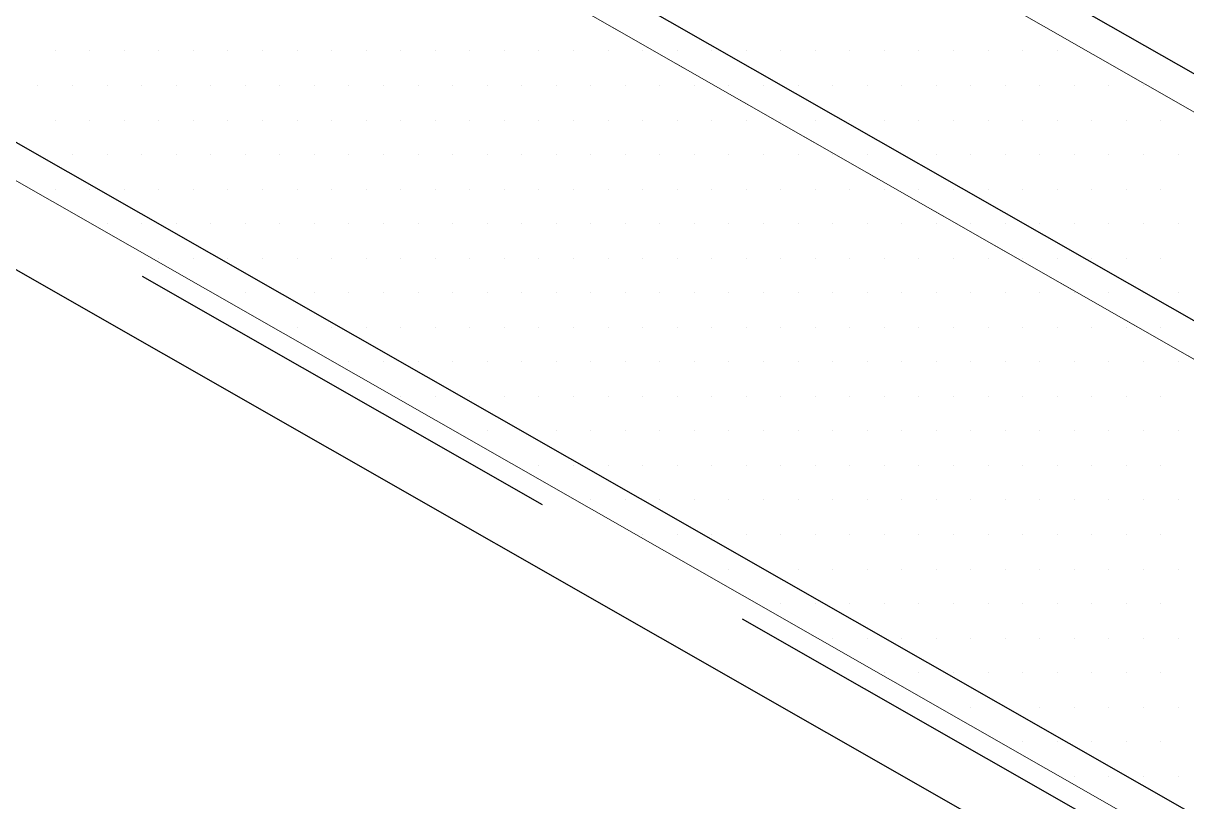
# Model space of a CAD drawing. Header units: inches. Extents: x -22 to 84, y -21 to 19.
# Drawn here: x -6.766 to -6.134, y 13.217 to 13.639 of the extents above; entities that cross this region are included whole.
import ezdxf

# ---------------------------------------------------------------- set-up
doc = ezdxf.new("R2010")
doc.units = ezdxf.units.IN
doc.header["$MEASUREMENT"] = 0
doc.linetypes.add('AI-Linetype-10', pattern=[0.375, 0.25, -0.125])
for name, color, linetype, lineweight in [('.ATI-HATCH', 7, 'Continuous', 0), ('G-ANNO-TTLB', 7, 'Continuous', 0), ('TYVEK', 7, 'Continuous', 0)]:
    doc.layers.add(name, color=color, linetype=linetype, lineweight=lineweight)

# ---------------------------------------------------------------- blocks, each defined once
blk = doc.blocks.new('Block_279')
at = {"layer": '.ATI-HATCH'}
for points, knots in [([(-6.60696, 13.86332), (-6.60696, 13.86332), (-6.7236, 13.79583), (-6.7236, 13.79583), (-6.7236, 13.79583), (-5.71777, 13.22149), (-5.71777, 13.22149), (-5.71777, 13.22149), (-5.70779, 13.34988), (-5.70779, 13.34988), (-5.70779, 13.34988), (-6.60696, 13.86332), (-6.60696, 13.86332)], [0, 0, 0, 0, 1, 1, 1, 2, 2, 2, 3, 3, 3, 4, 4, 4, 4]), ([(-6.7236, 13.79583), (-6.7236, 13.79583), (-6.84025, 13.72835), (-6.84025, 13.72835), (-6.84025, 13.72835), (-6.95689, 13.66086), (-6.95689, 13.66086), (-6.95689, 13.66086), (-5.09029, 12.595), (-5.09029, 12.595), (-5.09029, 12.595), (-4.857, 12.72997), (-4.857, 12.72997), (-4.857, 12.72997), (-6.7236, 13.79583), (-6.7236, 13.79583)], [0, 0, 0, 0, 1, 1, 1, 2, 2, 2, 3, 3, 3, 4, 4, 4, 5, 5, 5, 5])]:
    blk.add_open_spline(points, degree=3, knots=knots, dxfattribs=at)
at = {"layer": '.ATI-HATCH', "color": 243, "lineweight": 0, "true_color": 0xcc667f}
for points in [[(-6.74823, 13.62418), (-6.74823, 13.62418), (-6.74823, 13.62418), (-6.74823, 13.62418)], [(-6.72948, 13.62418), (-6.72948, 13.62418), (-6.72948, 13.62418), (-6.72948, 13.62418)], [(-6.71073, 13.62418), (-6.71073, 13.62418), (-6.71073, 13.62418), (-6.71073, 13.62418)], [(-6.69198, 13.62418), (-6.69198, 13.62418), (-6.69198, 13.62418), (-6.69198, 13.62418)], [(-6.67323, 13.62418), (-6.67323, 13.62418), (-6.67323, 13.62418), (-6.67323, 13.62418)], [(-6.65448, 13.62418), (-6.65448, 13.62418), (-6.65448, 13.62418), (-6.65448, 13.62418)], [(-6.63573, 13.62418), (-6.63573, 13.62418), (-6.63573, 13.62418), (-6.63573, 13.62418)], [(-6.61698, 13.62418), (-6.61698, 13.62418), (-6.61698, 13.62418), (-6.61698, 13.62418)], [(-6.59823, 13.62418), (-6.59823, 13.62418), (-6.59823, 13.62418), (-6.59823, 13.62418)], [(-6.57948, 13.62418), (-6.57948, 13.62418), (-6.57948, 13.62418), (-6.57948, 13.62418)], [(-6.56073, 13.62418), (-6.56073, 13.62418), (-6.56073, 13.62418), (-6.56073, 13.62418)], [(-6.54198, 13.62418), (-6.54198, 13.62418), (-6.54198, 13.62418), (-6.54198, 13.62418)], [(-6.52323, 13.62418), (-6.52323, 13.62418), (-6.52323, 13.62418), (-6.52323, 13.62418)], [(-6.50448, 13.62418), (-6.50448, 13.62418), (-6.50448, 13.62418), (-6.50448, 13.62418)], [(-6.48573, 13.62418), (-6.48573, 13.62418), (-6.48573, 13.62418), (-6.48573, 13.62418)], [(-6.46698, 13.62418), (-6.46698, 13.62418), (-6.46698, 13.62418), (-6.46698, 13.62418)], [(-6.44823, 13.62418), (-6.44823, 13.62418), (-6.44823, 13.62418), (-6.44823, 13.62418)], [(-6.42948, 13.62418), (-6.42948, 13.62418), (-6.42948, 13.62418), (-6.42948, 13.62418)], [(-6.41073, 13.62418), (-6.41073, 13.62418), (-6.41073, 13.62418), (-6.41073, 13.62418)], [(-6.39198, 13.62418), (-6.39198, 13.62418), (-6.39198, 13.62418), (-6.39198, 13.62418)], [(-6.37323, 13.62418), (-6.37323, 13.62418), (-6.37323, 13.62418), (-6.37323, 13.62418)], [(-6.35448, 13.62418), (-6.35448, 13.62418), (-6.35448, 13.62418), (-6.35448, 13.62418)], [(-6.33573, 13.62418), (-6.33573, 13.62418), (-6.33573, 13.62418), (-6.33573, 13.62418)], [(-6.31698, 13.62418), (-6.31698, 13.62418), (-6.31698, 13.62418), (-6.31698, 13.62418)], [(-6.29823, 13.62418), (-6.29823, 13.62418), (-6.29823, 13.62418), (-6.29823, 13.62418)], [(-6.27948, 13.62418), (-6.27948, 13.62418), (-6.27948, 13.62418), (-6.27948, 13.62418)], [(-6.26073, 13.62418), (-6.26073, 13.62418), (-6.26073, 13.62418), (-6.26073, 13.62418)], [(-6.24198, 13.62418), (-6.24198, 13.62418), (-6.24198, 13.62418), (-6.24198, 13.62418)], [(-6.22323, 13.62418), (-6.22323, 13.62418), (-6.22323, 13.62418), (-6.22323, 13.62418)], [(-6.20448, 13.62418), (-6.20448, 13.62418), (-6.20448, 13.62418), (-6.20448, 13.62418)], [(-6.7576, 13.60543), (-6.7576, 13.60543), (-6.7576, 13.60543), (-6.7576, 13.60543)], [(-6.73885, 13.60543), (-6.73885, 13.60543), (-6.73885, 13.60543), (-6.73885, 13.60543)], [(-6.7201, 13.60543), (-6.7201, 13.60543), (-6.7201, 13.60543), (-6.7201, 13.60543)], [(-6.70135, 13.60543), (-6.70135, 13.60543), (-6.70135, 13.60543), (-6.70135, 13.60543)], [(-6.6826, 13.60543), (-6.6826, 13.60543), (-6.6826, 13.60543), (-6.6826, 13.60543)], [(-6.66385, 13.60543), (-6.66385, 13.60543), (-6.66385, 13.60543), (-6.66385, 13.60543)], [(-6.6451, 13.60543), (-6.6451, 13.60543), (-6.6451, 13.60543), (-6.6451, 13.60543)], [(-6.62635, 13.60543), (-6.62635, 13.60543), (-6.62635, 13.60543), (-6.62635, 13.60543)], [(-6.6076, 13.60543), (-6.6076, 13.60543), (-6.6076, 13.60543), (-6.6076, 13.60543)], [(-6.58885, 13.60543), (-6.58885, 13.60543), (-6.58885, 13.60543), (-6.58885, 13.60543)], [(-6.5701, 13.60543), (-6.5701, 13.60543), (-6.5701, 13.60543), (-6.5701, 13.60543)], [(-6.55135, 13.60543), (-6.55135, 13.60543), (-6.55135, 13.60543), (-6.55135, 13.60543)], [(-6.5326, 13.60543), (-6.5326, 13.60543), (-6.5326, 13.60543), (-6.5326, 13.60543)], [(-6.51385, 13.60543), (-6.51385, 13.60543), (-6.51385, 13.60543), (-6.51385, 13.60543)], [(-6.4951, 13.60543), (-6.4951, 13.60543), (-6.4951, 13.60543), (-6.4951, 13.60543)], [(-6.47635, 13.60543), (-6.47635, 13.60543), (-6.47635, 13.60543), (-6.47635, 13.60543)], [(-6.4576, 13.60543), (-6.4576, 13.60543), (-6.4576, 13.60543), (-6.4576, 13.60543)], [(-6.43885, 13.60543), (-6.43885, 13.60543), (-6.43885, 13.60543), (-6.43885, 13.60543)], [(-6.4201, 13.60543), (-6.4201, 13.60543), (-6.4201, 13.60543), (-6.4201, 13.60543)], [(-6.40135, 13.60543), (-6.40135, 13.60543), (-6.40135, 13.60543), (-6.40135, 13.60543)], [(-6.3826, 13.60543), (-6.3826, 13.60543), (-6.3826, 13.60543), (-6.3826, 13.60543)], [(-6.36385, 13.60543), (-6.36385, 13.60543), (-6.36385, 13.60543), (-6.36385, 13.60543)], [(-6.3451, 13.60543), (-6.3451, 13.60543), (-6.3451, 13.60543), (-6.3451, 13.60543)], [(-6.32635, 13.60543), (-6.32635, 13.60543), (-6.32635, 13.60543), (-6.32635, 13.60543)], [(-6.3076, 13.60543), (-6.3076, 13.60543), (-6.3076, 13.60543), (-6.3076, 13.60543)], [(-6.28885, 13.60543), (-6.28885, 13.60543), (-6.28885, 13.60543), (-6.28885, 13.60543)], [(-6.2701, 13.60543), (-6.2701, 13.60543), (-6.2701, 13.60543), (-6.2701, 13.60543)], [(-6.25135, 13.60543), (-6.25135, 13.60543), (-6.25135, 13.60543), (-6.25135, 13.60543)], [(-6.2326, 13.60543), (-6.2326, 13.60543), (-6.2326, 13.60543), (-6.2326, 13.60543)], [(-6.21385, 13.60543), (-6.21385, 13.60543), (-6.21385, 13.60543), (-6.21385, 13.60543)], [(-6.1951, 13.60543), (-6.1951, 13.60543), (-6.1951, 13.60543), (-6.1951, 13.60543)], [(-6.17635, 13.60543), (-6.17635, 13.60543), (-6.17635, 13.60543), (-6.17635, 13.60543)], [(-6.1576, 13.60543), (-6.1576, 13.60543), (-6.1576, 13.60543), (-6.1576, 13.60543)], [(-6.74823, 13.58668), (-6.74823, 13.58668), (-6.74823, 13.58668), (-6.74823, 13.58668)], [(-6.72948, 13.58668), (-6.72948, 13.58668), (-6.72948, 13.58668), (-6.72948, 13.58668)], [(-6.71073, 13.58668), (-6.71073, 13.58668), (-6.71073, 13.58668), (-6.71073, 13.58668)], [(-6.69198, 13.58668), (-6.69198, 13.58668), (-6.69198, 13.58668), (-6.69198, 13.58668)], [(-6.67323, 13.58668), (-6.67323, 13.58668), (-6.67323, 13.58668), (-6.67323, 13.58668)], [(-6.65448, 13.58668), (-6.65448, 13.58668), (-6.65448, 13.58668), (-6.65448, 13.58668)], [(-6.63573, 13.58668), (-6.63573, 13.58668), (-6.63573, 13.58668), (-6.63573, 13.58668)], [(-6.61698, 13.58668), (-6.61698, 13.58668), (-6.61698, 13.58668), (-6.61698, 13.58668)], [(-6.59823, 13.58668), (-6.59823, 13.58668), (-6.59823, 13.58668), (-6.59823, 13.58668)], [(-6.57948, 13.58668), (-6.57948, 13.58668), (-6.57948, 13.58668), (-6.57948, 13.58668)], [(-6.56073, 13.58668), (-6.56073, 13.58668), (-6.56073, 13.58668), (-6.56073, 13.58668)], [(-6.54198, 13.58668), (-6.54198, 13.58668), (-6.54198, 13.58668), (-6.54198, 13.58668)], [(-6.52323, 13.58668), (-6.52323, 13.58668), (-6.52323, 13.58668), (-6.52323, 13.58668)], [(-6.50448, 13.58668), (-6.50448, 13.58668), (-6.50448, 13.58668), (-6.50448, 13.58668)], [(-6.48573, 13.58668), (-6.48573, 13.58668), (-6.48573, 13.58668), (-6.48573, 13.58668)], [(-6.46698, 13.58668), (-6.46698, 13.58668), (-6.46698, 13.58668), (-6.46698, 13.58668)], [(-6.44823, 13.58668), (-6.44823, 13.58668), (-6.44823, 13.58668), (-6.44823, 13.58668)], [(-6.42948, 13.58668), (-6.42948, 13.58668), (-6.42948, 13.58668), (-6.42948, 13.58668)], [(-6.41073, 13.58668), (-6.41073, 13.58668), (-6.41073, 13.58668), (-6.41073, 13.58668)], [(-6.39198, 13.58668), (-6.39198, 13.58668), (-6.39198, 13.58668), (-6.39198, 13.58668)], [(-6.37323, 13.58668), (-6.37323, 13.58668), (-6.37323, 13.58668), (-6.37323, 13.58668)], [(-6.35448, 13.58668), (-6.35448, 13.58668), (-6.35448, 13.58668), (-6.35448, 13.58668)], [(-6.33573, 13.58668), (-6.33573, 13.58668), (-6.33573, 13.58668), (-6.33573, 13.58668)], [(-6.31698, 13.58668), (-6.31698, 13.58668), (-6.31698, 13.58668), (-6.31698, 13.58668)], [(-6.29823, 13.58668), (-6.29823, 13.58668), (-6.29823, 13.58668), (-6.29823, 13.58668)], [(-6.27948, 13.58668), (-6.27948, 13.58668), (-6.27948, 13.58668), (-6.27948, 13.58668)], [(-6.26073, 13.58668), (-6.26073, 13.58668), (-6.26073, 13.58668), (-6.26073, 13.58668)], [(-6.24198, 13.58668), (-6.24198, 13.58668), (-6.24198, 13.58668), (-6.24198, 13.58668)], [(-6.22323, 13.58668), (-6.22323, 13.58668), (-6.22323, 13.58668), (-6.22323, 13.58668)], [(-6.20448, 13.58668), (-6.20448, 13.58668), (-6.20448, 13.58668), (-6.20448, 13.58668)], [(-6.18573, 13.58668), (-6.18573, 13.58668), (-6.18573, 13.58668), (-6.18573, 13.58668)], [(-6.16698, 13.58668), (-6.16698, 13.58668), (-6.16698, 13.58668), (-6.16698, 13.58668)], [(-6.14823, 13.58668), (-6.14823, 13.58668), (-6.14823, 13.58668), (-6.14823, 13.58668)], [(-6.7576, 13.56793), (-6.7576, 13.56793), (-6.7576, 13.56793), (-6.7576, 13.56793)], [(-6.73885, 13.56793), (-6.73885, 13.56793), (-6.73885, 13.56793), (-6.73885, 13.56793)], [(-6.7201, 13.56793), (-6.7201, 13.56793), (-6.7201, 13.56793), (-6.7201, 13.56793)], [(-6.70135, 13.56793), (-6.70135, 13.56793), (-6.70135, 13.56793), (-6.70135, 13.56793)], [(-6.6826, 13.56793), (-6.6826, 13.56793), (-6.6826, 13.56793), (-6.6826, 13.56793)], [(-6.66385, 13.56793), (-6.66385, 13.56793), (-6.66385, 13.56793), (-6.66385, 13.56793)], [(-6.6451, 13.56793), (-6.6451, 13.56793), (-6.6451, 13.56793), (-6.6451, 13.56793)], [(-6.62635, 13.56793), (-6.62635, 13.56793), (-6.62635, 13.56793), (-6.62635, 13.56793)], [(-6.6076, 13.56793), (-6.6076, 13.56793), (-6.6076, 13.56793), (-6.6076, 13.56793)], [(-6.58885, 13.56793), (-6.58885, 13.56793), (-6.58885, 13.56793), (-6.58885, 13.56793)], [(-6.5701, 13.56793), (-6.5701, 13.56793), (-6.5701, 13.56793), (-6.5701, 13.56793)], [(-6.55135, 13.56793), (-6.55135, 13.56793), (-6.55135, 13.56793), (-6.55135, 13.56793)], [(-6.5326, 13.56793), (-6.5326, 13.56793), (-6.5326, 13.56793), (-6.5326, 13.56793)], [(-6.51385, 13.56793), (-6.51385, 13.56793), (-6.51385, 13.56793), (-6.51385, 13.56793)], [(-6.4951, 13.56793), (-6.4951, 13.56793), (-6.4951, 13.56793), (-6.4951, 13.56793)], [(-6.47635, 13.56793), (-6.47635, 13.56793), (-6.47635, 13.56793), (-6.47635, 13.56793)], [(-6.4576, 13.56793), (-6.4576, 13.56793), (-6.4576, 13.56793), (-6.4576, 13.56793)], [(-6.43885, 13.56793), (-6.43885, 13.56793), (-6.43885, 13.56793), (-6.43885, 13.56793)], [(-6.4201, 13.56793), (-6.4201, 13.56793), (-6.4201, 13.56793), (-6.4201, 13.56793)], [(-6.40135, 13.56793), (-6.40135, 13.56793), (-6.40135, 13.56793), (-6.40135, 13.56793)], [(-6.3826, 13.56793), (-6.3826, 13.56793), (-6.3826, 13.56793), (-6.3826, 13.56793)], [(-6.36385, 13.56793), (-6.36385, 13.56793), (-6.36385, 13.56793), (-6.36385, 13.56793)], [(-6.3451, 13.56793), (-6.3451, 13.56793), (-6.3451, 13.56793), (-6.3451, 13.56793)], [(-6.32635, 13.56793), (-6.32635, 13.56793), (-6.32635, 13.56793), (-6.32635, 13.56793)], [(-6.3076, 13.56793), (-6.3076, 13.56793), (-6.3076, 13.56793), (-6.3076, 13.56793)], [(-6.28885, 13.56793), (-6.28885, 13.56793), (-6.28885, 13.56793), (-6.28885, 13.56793)], [(-6.2701, 13.56793), (-6.2701, 13.56793), (-6.2701, 13.56793), (-6.2701, 13.56793)], [(-6.25135, 13.56793), (-6.25135, 13.56793), (-6.25135, 13.56793), (-6.25135, 13.56793)], [(-6.2326, 13.56793), (-6.2326, 13.56793), (-6.2326, 13.56793), (-6.2326, 13.56793)], [(-6.21385, 13.56793), (-6.21385, 13.56793), (-6.21385, 13.56793), (-6.21385, 13.56793)], [(-6.1951, 13.56793), (-6.1951, 13.56793), (-6.1951, 13.56793), (-6.1951, 13.56793)], [(-6.17635, 13.56793), (-6.17635, 13.56793), (-6.17635, 13.56793), (-6.17635, 13.56793)], [(-6.1576, 13.56793), (-6.1576, 13.56793), (-6.1576, 13.56793), (-6.1576, 13.56793)], [(-6.13885, 13.56793), (-6.13885, 13.56793), (-6.13885, 13.56793), (-6.13885, 13.56793)], [(-6.74823, 13.54918), (-6.74823, 13.54918), (-6.74823, 13.54918), (-6.74823, 13.54918)], [(-6.72948, 13.54918), (-6.72948, 13.54918), (-6.72948, 13.54918), (-6.72948, 13.54918)], [(-6.71073, 13.54918), (-6.71073, 13.54918), (-6.71073, 13.54918), (-6.71073, 13.54918)], [(-6.69198, 13.54918), (-6.69198, 13.54918), (-6.69198, 13.54918), (-6.69198, 13.54918)], [(-6.67323, 13.54918), (-6.67323, 13.54918), (-6.67323, 13.54918), (-6.67323, 13.54918)], [(-6.65448, 13.54918), (-6.65448, 13.54918), (-6.65448, 13.54918), (-6.65448, 13.54918)], [(-6.63573, 13.54918), (-6.63573, 13.54918), (-6.63573, 13.54918), (-6.63573, 13.54918)], [(-6.61698, 13.54918), (-6.61698, 13.54918), (-6.61698, 13.54918), (-6.61698, 13.54918)], [(-6.59823, 13.54918), (-6.59823, 13.54918), (-6.59823, 13.54918), (-6.59823, 13.54918)], [(-6.57948, 13.54918), (-6.57948, 13.54918), (-6.57948, 13.54918), (-6.57948, 13.54918)], [(-6.56073, 13.54918), (-6.56073, 13.54918), (-6.56073, 13.54918), (-6.56073, 13.54918)], [(-6.54198, 13.54918), (-6.54198, 13.54918), (-6.54198, 13.54918), (-6.54198, 13.54918)], [(-6.52323, 13.54918), (-6.52323, 13.54918), (-6.52323, 13.54918), (-6.52323, 13.54918)], [(-6.50448, 13.54918), (-6.50448, 13.54918), (-6.50448, 13.54918), (-6.50448, 13.54918)], [(-6.48573, 13.54918), (-6.48573, 13.54918), (-6.48573, 13.54918), (-6.48573, 13.54918)], [(-6.46698, 13.54918), (-6.46698, 13.54918), (-6.46698, 13.54918), (-6.46698, 13.54918)], [(-6.44823, 13.54918), (-6.44823, 13.54918), (-6.44823, 13.54918), (-6.44823, 13.54918)], [(-6.42948, 13.54918), (-6.42948, 13.54918), (-6.42948, 13.54918), (-6.42948, 13.54918)], [(-6.41073, 13.54918), (-6.41073, 13.54918), (-6.41073, 13.54918), (-6.41073, 13.54918)], [(-6.39198, 13.54918), (-6.39198, 13.54918), (-6.39198, 13.54918), (-6.39198, 13.54918)], [(-6.37323, 13.54918), (-6.37323, 13.54918), (-6.37323, 13.54918), (-6.37323, 13.54918)], [(-6.35448, 13.54918), (-6.35448, 13.54918), (-6.35448, 13.54918), (-6.35448, 13.54918)], [(-6.33573, 13.54918), (-6.33573, 13.54918), (-6.33573, 13.54918), (-6.33573, 13.54918)], [(-6.31698, 13.54918), (-6.31698, 13.54918), (-6.31698, 13.54918), (-6.31698, 13.54918)], [(-6.29823, 13.54918), (-6.29823, 13.54918), (-6.29823, 13.54918), (-6.29823, 13.54918)], [(-6.27948, 13.54918), (-6.27948, 13.54918), (-6.27948, 13.54918), (-6.27948, 13.54918)], [(-6.26073, 13.54918), (-6.26073, 13.54918), (-6.26073, 13.54918), (-6.26073, 13.54918)], [(-6.24198, 13.54918), (-6.24198, 13.54918), (-6.24198, 13.54918), (-6.24198, 13.54918)], [(-6.22323, 13.54918), (-6.22323, 13.54918), (-6.22323, 13.54918), (-6.22323, 13.54918)], [(-6.20448, 13.54918), (-6.20448, 13.54918), (-6.20448, 13.54918), (-6.20448, 13.54918)], [(-6.18573, 13.54918), (-6.18573, 13.54918), (-6.18573, 13.54918), (-6.18573, 13.54918)], [(-6.16698, 13.54918), (-6.16698, 13.54918), (-6.16698, 13.54918), (-6.16698, 13.54918)], [(-6.14823, 13.54918), (-6.14823, 13.54918), (-6.14823, 13.54918), (-6.14823, 13.54918)], [(-6.7201, 13.53043), (-6.7201, 13.53043), (-6.7201, 13.53043), (-6.7201, 13.53043)], [(-6.70135, 13.53043), (-6.70135, 13.53043), (-6.70135, 13.53043), (-6.70135, 13.53043)], [(-6.6826, 13.53043), (-6.6826, 13.53043), (-6.6826, 13.53043), (-6.6826, 13.53043)], [(-6.66385, 13.53043), (-6.66385, 13.53043), (-6.66385, 13.53043), (-6.66385, 13.53043)], [(-6.6451, 13.53043), (-6.6451, 13.53043), (-6.6451, 13.53043), (-6.6451, 13.53043)], [(-6.62635, 13.53043), (-6.62635, 13.53043), (-6.62635, 13.53043), (-6.62635, 13.53043)], [(-6.6076, 13.53043), (-6.6076, 13.53043), (-6.6076, 13.53043), (-6.6076, 13.53043)], [(-6.58885, 13.53043), (-6.58885, 13.53043), (-6.58885, 13.53043), (-6.58885, 13.53043)], [(-6.5701, 13.53043), (-6.5701, 13.53043), (-6.5701, 13.53043), (-6.5701, 13.53043)], [(-6.55135, 13.53043), (-6.55135, 13.53043), (-6.55135, 13.53043), (-6.55135, 13.53043)], [(-6.5326, 13.53043), (-6.5326, 13.53043), (-6.5326, 13.53043), (-6.5326, 13.53043)], [(-6.51385, 13.53043), (-6.51385, 13.53043), (-6.51385, 13.53043), (-6.51385, 13.53043)], [(-6.4951, 13.53043), (-6.4951, 13.53043), (-6.4951, 13.53043), (-6.4951, 13.53043)], [(-6.47635, 13.53043), (-6.47635, 13.53043), (-6.47635, 13.53043), (-6.47635, 13.53043)], [(-6.4576, 13.53043), (-6.4576, 13.53043), (-6.4576, 13.53043), (-6.4576, 13.53043)], [(-6.43885, 13.53043), (-6.43885, 13.53043), (-6.43885, 13.53043), (-6.43885, 13.53043)], [(-6.4201, 13.53043), (-6.4201, 13.53043), (-6.4201, 13.53043), (-6.4201, 13.53043)], [(-6.40135, 13.53043), (-6.40135, 13.53043), (-6.40135, 13.53043), (-6.40135, 13.53043)], [(-6.3826, 13.53043), (-6.3826, 13.53043), (-6.3826, 13.53043), (-6.3826, 13.53043)], [(-6.36385, 13.53043), (-6.36385, 13.53043), (-6.36385, 13.53043), (-6.36385, 13.53043)], [(-6.3451, 13.53043), (-6.3451, 13.53043), (-6.3451, 13.53043), (-6.3451, 13.53043)], [(-6.32635, 13.53043), (-6.32635, 13.53043), (-6.32635, 13.53043), (-6.32635, 13.53043)], [(-6.3076, 13.53043), (-6.3076, 13.53043), (-6.3076, 13.53043), (-6.3076, 13.53043)], [(-6.28885, 13.53043), (-6.28885, 13.53043), (-6.28885, 13.53043), (-6.28885, 13.53043)], [(-6.2701, 13.53043), (-6.2701, 13.53043), (-6.2701, 13.53043), (-6.2701, 13.53043)], [(-6.25135, 13.53043), (-6.25135, 13.53043), (-6.25135, 13.53043), (-6.25135, 13.53043)], [(-6.2326, 13.53043), (-6.2326, 13.53043), (-6.2326, 13.53043), (-6.2326, 13.53043)], [(-6.21385, 13.53043), (-6.21385, 13.53043), (-6.21385, 13.53043), (-6.21385, 13.53043)], [(-6.1951, 13.53043), (-6.1951, 13.53043), (-6.1951, 13.53043), (-6.1951, 13.53043)], [(-6.17635, 13.53043), (-6.17635, 13.53043), (-6.17635, 13.53043), (-6.17635, 13.53043)], [(-6.1576, 13.53043), (-6.1576, 13.53043), (-6.1576, 13.53043), (-6.1576, 13.53043)], [(-6.13885, 13.53043), (-6.13885, 13.53043), (-6.13885, 13.53043), (-6.13885, 13.53043)], [(-6.69198, 13.51168), (-6.69198, 13.51168), (-6.69198, 13.51168), (-6.69198, 13.51168)], [(-6.67323, 13.51168), (-6.67323, 13.51168), (-6.67323, 13.51168), (-6.67323, 13.51168)], [(-6.65448, 13.51168), (-6.65448, 13.51168), (-6.65448, 13.51168), (-6.65448, 13.51168)], [(-6.63573, 13.51168), (-6.63573, 13.51168), (-6.63573, 13.51168), (-6.63573, 13.51168)], [(-6.61698, 13.51168), (-6.61698, 13.51168), (-6.61698, 13.51168), (-6.61698, 13.51168)], [(-6.59823, 13.51168), (-6.59823, 13.51168), (-6.59823, 13.51168), (-6.59823, 13.51168)], [(-6.57948, 13.51168), (-6.57948, 13.51168), (-6.57948, 13.51168), (-6.57948, 13.51168)], [(-6.56073, 13.51168), (-6.56073, 13.51168), (-6.56073, 13.51168), (-6.56073, 13.51168)], [(-6.54198, 13.51168), (-6.54198, 13.51168), (-6.54198, 13.51168), (-6.54198, 13.51168)], [(-6.52323, 13.51168), (-6.52323, 13.51168), (-6.52323, 13.51168), (-6.52323, 13.51168)], [(-6.50448, 13.51168), (-6.50448, 13.51168), (-6.50448, 13.51168), (-6.50448, 13.51168)], [(-6.48573, 13.51168), (-6.48573, 13.51168), (-6.48573, 13.51168), (-6.48573, 13.51168)], [(-6.46698, 13.51168), (-6.46698, 13.51168), (-6.46698, 13.51168), (-6.46698, 13.51168)], [(-6.44823, 13.51168), (-6.44823, 13.51168), (-6.44823, 13.51168), (-6.44823, 13.51168)], [(-6.42948, 13.51168), (-6.42948, 13.51168), (-6.42948, 13.51168), (-6.42948, 13.51168)], [(-6.41073, 13.51168), (-6.41073, 13.51168), (-6.41073, 13.51168), (-6.41073, 13.51168)], [(-6.39198, 13.51168), (-6.39198, 13.51168), (-6.39198, 13.51168), (-6.39198, 13.51168)], [(-6.37323, 13.51168), (-6.37323, 13.51168), (-6.37323, 13.51168), (-6.37323, 13.51168)], [(-6.35448, 13.51168), (-6.35448, 13.51168), (-6.35448, 13.51168), (-6.35448, 13.51168)], [(-6.33573, 13.51168), (-6.33573, 13.51168), (-6.33573, 13.51168), (-6.33573, 13.51168)], [(-6.31698, 13.51168), (-6.31698, 13.51168), (-6.31698, 13.51168), (-6.31698, 13.51168)], [(-6.29823, 13.51168), (-6.29823, 13.51168), (-6.29823, 13.51168), (-6.29823, 13.51168)], [(-6.27948, 13.51168), (-6.27948, 13.51168), (-6.27948, 13.51168), (-6.27948, 13.51168)], [(-6.26073, 13.51168), (-6.26073, 13.51168), (-6.26073, 13.51168), (-6.26073, 13.51168)], [(-6.24198, 13.51168), (-6.24198, 13.51168), (-6.24198, 13.51168), (-6.24198, 13.51168)], [(-6.22323, 13.51168), (-6.22323, 13.51168), (-6.22323, 13.51168), (-6.22323, 13.51168)], [(-6.20448, 13.51168), (-6.20448, 13.51168), (-6.20448, 13.51168), (-6.20448, 13.51168)], [(-6.18573, 13.51168), (-6.18573, 13.51168), (-6.18573, 13.51168), (-6.18573, 13.51168)], [(-6.16698, 13.51168), (-6.16698, 13.51168), (-6.16698, 13.51168), (-6.16698, 13.51168)], [(-6.14823, 13.51168), (-6.14823, 13.51168), (-6.14823, 13.51168), (-6.14823, 13.51168)], [(-6.6451, 13.49293), (-6.6451, 13.49293), (-6.6451, 13.49293), (-6.6451, 13.49293)], [(-6.62635, 13.49293), (-6.62635, 13.49293), (-6.62635, 13.49293), (-6.62635, 13.49293)], [(-6.6076, 13.49293), (-6.6076, 13.49293), (-6.6076, 13.49293), (-6.6076, 13.49293)], [(-6.58885, 13.49293), (-6.58885, 13.49293), (-6.58885, 13.49293), (-6.58885, 13.49293)], [(-6.5701, 13.49293), (-6.5701, 13.49293), (-6.5701, 13.49293), (-6.5701, 13.49293)], [(-6.55135, 13.49293), (-6.55135, 13.49293), (-6.55135, 13.49293), (-6.55135, 13.49293)], [(-6.5326, 13.49293), (-6.5326, 13.49293), (-6.5326, 13.49293), (-6.5326, 13.49293)], [(-6.51385, 13.49293), (-6.51385, 13.49293), (-6.51385, 13.49293), (-6.51385, 13.49293)], [(-6.4951, 13.49293), (-6.4951, 13.49293), (-6.4951, 13.49293), (-6.4951, 13.49293)], [(-6.47635, 13.49293), (-6.47635, 13.49293), (-6.47635, 13.49293), (-6.47635, 13.49293)], [(-6.4576, 13.49293), (-6.4576, 13.49293), (-6.4576, 13.49293), (-6.4576, 13.49293)], [(-6.43885, 13.49293), (-6.43885, 13.49293), (-6.43885, 13.49293), (-6.43885, 13.49293)], [(-6.4201, 13.49293), (-6.4201, 13.49293), (-6.4201, 13.49293), (-6.4201, 13.49293)], [(-6.40135, 13.49293), (-6.40135, 13.49293), (-6.40135, 13.49293), (-6.40135, 13.49293)], [(-6.3826, 13.49293), (-6.3826, 13.49293), (-6.3826, 13.49293), (-6.3826, 13.49293)], [(-6.36385, 13.49293), (-6.36385, 13.49293), (-6.36385, 13.49293), (-6.36385, 13.49293)], [(-6.3451, 13.49293), (-6.3451, 13.49293), (-6.3451, 13.49293), (-6.3451, 13.49293)], [(-6.32635, 13.49293), (-6.32635, 13.49293), (-6.32635, 13.49293), (-6.32635, 13.49293)], [(-6.3076, 13.49293), (-6.3076, 13.49293), (-6.3076, 13.49293), (-6.3076, 13.49293)], [(-6.28885, 13.49293), (-6.28885, 13.49293), (-6.28885, 13.49293), (-6.28885, 13.49293)], [(-6.2701, 13.49293), (-6.2701, 13.49293), (-6.2701, 13.49293), (-6.2701, 13.49293)], [(-6.25135, 13.49293), (-6.25135, 13.49293), (-6.25135, 13.49293), (-6.25135, 13.49293)], [(-6.2326, 13.49293), (-6.2326, 13.49293), (-6.2326, 13.49293), (-6.2326, 13.49293)], [(-6.21385, 13.49293), (-6.21385, 13.49293), (-6.21385, 13.49293), (-6.21385, 13.49293)], [(-6.1951, 13.49293), (-6.1951, 13.49293), (-6.1951, 13.49293), (-6.1951, 13.49293)], [(-6.17635, 13.49293), (-6.17635, 13.49293), (-6.17635, 13.49293), (-6.17635, 13.49293)], [(-6.1576, 13.49293), (-6.1576, 13.49293), (-6.1576, 13.49293), (-6.1576, 13.49293)], [(-6.13885, 13.49293), (-6.13885, 13.49293), (-6.13885, 13.49293), (-6.13885, 13.49293)], [(-6.61698, 13.47418), (-6.61698, 13.47418), (-6.61698, 13.47418), (-6.61698, 13.47418)], [(-6.59823, 13.47418), (-6.59823, 13.47418), (-6.59823, 13.47418), (-6.59823, 13.47418)], [(-6.57948, 13.47418), (-6.57948, 13.47418), (-6.57948, 13.47418), (-6.57948, 13.47418)], [(-6.56073, 13.47418), (-6.56073, 13.47418), (-6.56073, 13.47418), (-6.56073, 13.47418)], [(-6.54198, 13.47418), (-6.54198, 13.47418), (-6.54198, 13.47418), (-6.54198, 13.47418)], [(-6.52323, 13.47418), (-6.52323, 13.47418), (-6.52323, 13.47418), (-6.52323, 13.47418)], [(-6.50448, 13.47418), (-6.50448, 13.47418), (-6.50448, 13.47418), (-6.50448, 13.47418)], [(-6.48573, 13.47418), (-6.48573, 13.47418), (-6.48573, 13.47418), (-6.48573, 13.47418)], [(-6.46698, 13.47418), (-6.46698, 13.47418), (-6.46698, 13.47418), (-6.46698, 13.47418)], [(-6.44823, 13.47418), (-6.44823, 13.47418), (-6.44823, 13.47418), (-6.44823, 13.47418)], [(-6.42948, 13.47418), (-6.42948, 13.47418), (-6.42948, 13.47418), (-6.42948, 13.47418)], [(-6.41073, 13.47418), (-6.41073, 13.47418), (-6.41073, 13.47418), (-6.41073, 13.47418)], [(-6.39198, 13.47418), (-6.39198, 13.47418), (-6.39198, 13.47418), (-6.39198, 13.47418)], [(-6.37323, 13.47418), (-6.37323, 13.47418), (-6.37323, 13.47418), (-6.37323, 13.47418)], [(-6.35448, 13.47418), (-6.35448, 13.47418), (-6.35448, 13.47418), (-6.35448, 13.47418)], [(-6.33573, 13.47418), (-6.33573, 13.47418), (-6.33573, 13.47418), (-6.33573, 13.47418)], [(-6.31698, 13.47418), (-6.31698, 13.47418), (-6.31698, 13.47418), (-6.31698, 13.47418)], [(-6.29823, 13.47418), (-6.29823, 13.47418), (-6.29823, 13.47418), (-6.29823, 13.47418)], [(-6.27948, 13.47418), (-6.27948, 13.47418), (-6.27948, 13.47418), (-6.27948, 13.47418)], [(-6.26073, 13.47418), (-6.26073, 13.47418), (-6.26073, 13.47418), (-6.26073, 13.47418)], [(-6.24198, 13.47418), (-6.24198, 13.47418), (-6.24198, 13.47418), (-6.24198, 13.47418)], [(-6.22323, 13.47418), (-6.22323, 13.47418), (-6.22323, 13.47418), (-6.22323, 13.47418)], [(-6.20448, 13.47418), (-6.20448, 13.47418), (-6.20448, 13.47418), (-6.20448, 13.47418)], [(-6.18573, 13.47418), (-6.18573, 13.47418), (-6.18573, 13.47418), (-6.18573, 13.47418)], [(-6.16698, 13.47418), (-6.16698, 13.47418), (-6.16698, 13.47418), (-6.16698, 13.47418)], [(-6.14823, 13.47418), (-6.14823, 13.47418), (-6.14823, 13.47418), (-6.14823, 13.47418)], [(-6.58885, 13.45543), (-6.58885, 13.45543), (-6.58885, 13.45543), (-6.58885, 13.45543)], [(-6.5701, 13.45543), (-6.5701, 13.45543), (-6.5701, 13.45543), (-6.5701, 13.45543)], [(-6.55135, 13.45543), (-6.55135, 13.45543), (-6.55135, 13.45543), (-6.55135, 13.45543)], [(-6.5326, 13.45543), (-6.5326, 13.45543), (-6.5326, 13.45543), (-6.5326, 13.45543)], [(-6.51385, 13.45543), (-6.51385, 13.45543), (-6.51385, 13.45543), (-6.51385, 13.45543)], [(-6.4951, 13.45543), (-6.4951, 13.45543), (-6.4951, 13.45543), (-6.4951, 13.45543)], [(-6.47635, 13.45543), (-6.47635, 13.45543), (-6.47635, 13.45543), (-6.47635, 13.45543)], [(-6.4576, 13.45543), (-6.4576, 13.45543), (-6.4576, 13.45543), (-6.4576, 13.45543)], [(-6.43885, 13.45543), (-6.43885, 13.45543), (-6.43885, 13.45543), (-6.43885, 13.45543)], [(-6.4201, 13.45543), (-6.4201, 13.45543), (-6.4201, 13.45543), (-6.4201, 13.45543)], [(-6.40135, 13.45543), (-6.40135, 13.45543), (-6.40135, 13.45543), (-6.40135, 13.45543)], [(-6.3826, 13.45543), (-6.3826, 13.45543), (-6.3826, 13.45543), (-6.3826, 13.45543)], [(-6.36385, 13.45543), (-6.36385, 13.45543), (-6.36385, 13.45543), (-6.36385, 13.45543)], [(-6.3451, 13.45543), (-6.3451, 13.45543), (-6.3451, 13.45543), (-6.3451, 13.45543)], [(-6.32635, 13.45543), (-6.32635, 13.45543), (-6.32635, 13.45543), (-6.32635, 13.45543)], [(-6.3076, 13.45543), (-6.3076, 13.45543), (-6.3076, 13.45543), (-6.3076, 13.45543)], [(-6.28885, 13.45543), (-6.28885, 13.45543), (-6.28885, 13.45543), (-6.28885, 13.45543)], [(-6.2701, 13.45543), (-6.2701, 13.45543), (-6.2701, 13.45543), (-6.2701, 13.45543)], [(-6.25135, 13.45543), (-6.25135, 13.45543), (-6.25135, 13.45543), (-6.25135, 13.45543)], [(-6.2326, 13.45543), (-6.2326, 13.45543), (-6.2326, 13.45543), (-6.2326, 13.45543)], [(-6.21385, 13.45543), (-6.21385, 13.45543), (-6.21385, 13.45543), (-6.21385, 13.45543)], [(-6.1951, 13.45543), (-6.1951, 13.45543), (-6.1951, 13.45543), (-6.1951, 13.45543)], [(-6.17635, 13.45543), (-6.17635, 13.45543), (-6.17635, 13.45543), (-6.17635, 13.45543)], [(-6.1576, 13.45543), (-6.1576, 13.45543), (-6.1576, 13.45543), (-6.1576, 13.45543)], [(-6.13885, 13.45543), (-6.13885, 13.45543), (-6.13885, 13.45543), (-6.13885, 13.45543)], [(-6.56073, 13.43668), (-6.56073, 13.43668), (-6.56073, 13.43668), (-6.56073, 13.43668)], [(-6.54198, 13.43668), (-6.54198, 13.43668), (-6.54198, 13.43668), (-6.54198, 13.43668)], [(-6.52323, 13.43668), (-6.52323, 13.43668), (-6.52323, 13.43668), (-6.52323, 13.43668)], [(-6.50448, 13.43668), (-6.50448, 13.43668), (-6.50448, 13.43668), (-6.50448, 13.43668)], [(-6.48573, 13.43668), (-6.48573, 13.43668), (-6.48573, 13.43668), (-6.48573, 13.43668)], [(-6.46698, 13.43668), (-6.46698, 13.43668), (-6.46698, 13.43668), (-6.46698, 13.43668)], [(-6.44823, 13.43668), (-6.44823, 13.43668), (-6.44823, 13.43668), (-6.44823, 13.43668)], [(-6.42948, 13.43668), (-6.42948, 13.43668), (-6.42948, 13.43668), (-6.42948, 13.43668)], [(-6.41073, 13.43668), (-6.41073, 13.43668), (-6.41073, 13.43668), (-6.41073, 13.43668)], [(-6.39198, 13.43668), (-6.39198, 13.43668), (-6.39198, 13.43668), (-6.39198, 13.43668)], [(-6.37323, 13.43668), (-6.37323, 13.43668), (-6.37323, 13.43668), (-6.37323, 13.43668)], [(-6.35448, 13.43668), (-6.35448, 13.43668), (-6.35448, 13.43668), (-6.35448, 13.43668)], [(-6.33573, 13.43668), (-6.33573, 13.43668), (-6.33573, 13.43668), (-6.33573, 13.43668)], [(-6.31698, 13.43668), (-6.31698, 13.43668), (-6.31698, 13.43668), (-6.31698, 13.43668)], [(-6.29823, 13.43668), (-6.29823, 13.43668), (-6.29823, 13.43668), (-6.29823, 13.43668)], [(-6.27948, 13.43668), (-6.27948, 13.43668), (-6.27948, 13.43668), (-6.27948, 13.43668)], [(-6.26073, 13.43668), (-6.26073, 13.43668), (-6.26073, 13.43668), (-6.26073, 13.43668)], [(-6.24198, 13.43668), (-6.24198, 13.43668), (-6.24198, 13.43668), (-6.24198, 13.43668)], [(-6.22323, 13.43668), (-6.22323, 13.43668), (-6.22323, 13.43668), (-6.22323, 13.43668)], [(-6.20448, 13.43668), (-6.20448, 13.43668), (-6.20448, 13.43668), (-6.20448, 13.43668)], [(-6.18573, 13.43668), (-6.18573, 13.43668), (-6.18573, 13.43668), (-6.18573, 13.43668)], [(-6.16698, 13.43668), (-6.16698, 13.43668), (-6.16698, 13.43668), (-6.16698, 13.43668)], [(-6.14823, 13.43668), (-6.14823, 13.43668), (-6.14823, 13.43668), (-6.14823, 13.43668)], [(-6.51385, 13.41793), (-6.51385, 13.41793), (-6.51385, 13.41793), (-6.51385, 13.41793)], [(-6.4951, 13.41793), (-6.4951, 13.41793), (-6.4951, 13.41793), (-6.4951, 13.41793)], [(-6.47635, 13.41793), (-6.47635, 13.41793), (-6.47635, 13.41793), (-6.47635, 13.41793)], [(-6.4576, 13.41793), (-6.4576, 13.41793), (-6.4576, 13.41793), (-6.4576, 13.41793)], [(-6.43885, 13.41793), (-6.43885, 13.41793), (-6.43885, 13.41793), (-6.43885, 13.41793)], [(-6.4201, 13.41793), (-6.4201, 13.41793), (-6.4201, 13.41793), (-6.4201, 13.41793)], [(-6.40135, 13.41793), (-6.40135, 13.41793), (-6.40135, 13.41793), (-6.40135, 13.41793)], [(-6.3826, 13.41793), (-6.3826, 13.41793), (-6.3826, 13.41793), (-6.3826, 13.41793)], [(-6.36385, 13.41793), (-6.36385, 13.41793), (-6.36385, 13.41793), (-6.36385, 13.41793)], [(-6.3451, 13.41793), (-6.3451, 13.41793), (-6.3451, 13.41793), (-6.3451, 13.41793)], [(-6.32635, 13.41793), (-6.32635, 13.41793), (-6.32635, 13.41793), (-6.32635, 13.41793)], [(-6.3076, 13.41793), (-6.3076, 13.41793), (-6.3076, 13.41793), (-6.3076, 13.41793)], [(-6.28885, 13.41793), (-6.28885, 13.41793), (-6.28885, 13.41793), (-6.28885, 13.41793)], [(-6.2701, 13.41793), (-6.2701, 13.41793), (-6.2701, 13.41793), (-6.2701, 13.41793)], [(-6.25135, 13.41793), (-6.25135, 13.41793), (-6.25135, 13.41793), (-6.25135, 13.41793)], [(-6.2326, 13.41793), (-6.2326, 13.41793), (-6.2326, 13.41793), (-6.2326, 13.41793)], [(-6.21385, 13.41793), (-6.21385, 13.41793), (-6.21385, 13.41793), (-6.21385, 13.41793)], [(-6.1951, 13.41793), (-6.1951, 13.41793), (-6.1951, 13.41793), (-6.1951, 13.41793)], [(-6.17635, 13.41793), (-6.17635, 13.41793), (-6.17635, 13.41793), (-6.17635, 13.41793)], [(-6.1576, 13.41793), (-6.1576, 13.41793), (-6.1576, 13.41793), (-6.1576, 13.41793)], [(-6.13885, 13.41793), (-6.13885, 13.41793), (-6.13885, 13.41793), (-6.13885, 13.41793)], [(-6.48573, 13.39918), (-6.48573, 13.39918), (-6.48573, 13.39918), (-6.48573, 13.39918)], [(-6.46698, 13.39918), (-6.46698, 13.39918), (-6.46698, 13.39918), (-6.46698, 13.39918)], [(-6.44823, 13.39918), (-6.44823, 13.39918), (-6.44823, 13.39918), (-6.44823, 13.39918)], [(-6.42948, 13.39918), (-6.42948, 13.39918), (-6.42948, 13.39918), (-6.42948, 13.39918)], [(-6.41073, 13.39918), (-6.41073, 13.39918), (-6.41073, 13.39918), (-6.41073, 13.39918)], [(-6.39198, 13.39918), (-6.39198, 13.39918), (-6.39198, 13.39918), (-6.39198, 13.39918)], [(-6.37323, 13.39918), (-6.37323, 13.39918), (-6.37323, 13.39918), (-6.37323, 13.39918)], [(-6.35448, 13.39918), (-6.35448, 13.39918), (-6.35448, 13.39918), (-6.35448, 13.39918)], [(-6.33573, 13.39918), (-6.33573, 13.39918), (-6.33573, 13.39918), (-6.33573, 13.39918)], [(-6.31698, 13.39918), (-6.31698, 13.39918), (-6.31698, 13.39918), (-6.31698, 13.39918)], [(-6.29823, 13.39918), (-6.29823, 13.39918), (-6.29823, 13.39918), (-6.29823, 13.39918)], [(-6.27948, 13.39918), (-6.27948, 13.39918), (-6.27948, 13.39918), (-6.27948, 13.39918)], [(-6.26073, 13.39918), (-6.26073, 13.39918), (-6.26073, 13.39918), (-6.26073, 13.39918)], [(-6.24198, 13.39918), (-6.24198, 13.39918), (-6.24198, 13.39918), (-6.24198, 13.39918)], [(-6.22323, 13.39918), (-6.22323, 13.39918), (-6.22323, 13.39918), (-6.22323, 13.39918)], [(-6.20448, 13.39918), (-6.20448, 13.39918), (-6.20448, 13.39918), (-6.20448, 13.39918)], [(-6.18573, 13.39918), (-6.18573, 13.39918), (-6.18573, 13.39918), (-6.18573, 13.39918)], [(-6.16698, 13.39918), (-6.16698, 13.39918), (-6.16698, 13.39918), (-6.16698, 13.39918)], [(-6.14823, 13.39918), (-6.14823, 13.39918), (-6.14823, 13.39918), (-6.14823, 13.39918)], [(-6.4576, 13.38043), (-6.4576, 13.38043), (-6.4576, 13.38043), (-6.4576, 13.38043)], [(-6.43885, 13.38043), (-6.43885, 13.38043), (-6.43885, 13.38043), (-6.43885, 13.38043)], [(-6.4201, 13.38043), (-6.4201, 13.38043), (-6.4201, 13.38043), (-6.4201, 13.38043)], [(-6.40135, 13.38043), (-6.40135, 13.38043), (-6.40135, 13.38043), (-6.40135, 13.38043)], [(-6.3826, 13.38043), (-6.3826, 13.38043), (-6.3826, 13.38043), (-6.3826, 13.38043)], [(-6.36385, 13.38043), (-6.36385, 13.38043), (-6.36385, 13.38043), (-6.36385, 13.38043)], [(-6.3451, 13.38043), (-6.3451, 13.38043), (-6.3451, 13.38043), (-6.3451, 13.38043)], [(-6.32635, 13.38043), (-6.32635, 13.38043), (-6.32635, 13.38043), (-6.32635, 13.38043)], [(-6.3076, 13.38043), (-6.3076, 13.38043), (-6.3076, 13.38043), (-6.3076, 13.38043)], [(-6.28885, 13.38043), (-6.28885, 13.38043), (-6.28885, 13.38043), (-6.28885, 13.38043)], [(-6.2701, 13.38043), (-6.2701, 13.38043), (-6.2701, 13.38043), (-6.2701, 13.38043)], [(-6.25135, 13.38043), (-6.25135, 13.38043), (-6.25135, 13.38043), (-6.25135, 13.38043)], [(-6.2326, 13.38043), (-6.2326, 13.38043), (-6.2326, 13.38043), (-6.2326, 13.38043)], [(-6.21385, 13.38043), (-6.21385, 13.38043), (-6.21385, 13.38043), (-6.21385, 13.38043)], [(-6.1951, 13.38043), (-6.1951, 13.38043), (-6.1951, 13.38043), (-6.1951, 13.38043)], [(-6.17635, 13.38043), (-6.17635, 13.38043), (-6.17635, 13.38043), (-6.17635, 13.38043)], [(-6.1576, 13.38043), (-6.1576, 13.38043), (-6.1576, 13.38043), (-6.1576, 13.38043)], [(-6.13885, 13.38043), (-6.13885, 13.38043), (-6.13885, 13.38043), (-6.13885, 13.38043)], [(-6.42948, 13.36168), (-6.42948, 13.36168), (-6.42948, 13.36168), (-6.42948, 13.36168)], [(-6.41073, 13.36168), (-6.41073, 13.36168), (-6.41073, 13.36168), (-6.41073, 13.36168)], [(-6.39198, 13.36168), (-6.39198, 13.36168), (-6.39198, 13.36168), (-6.39198, 13.36168)], [(-6.37323, 13.36168), (-6.37323, 13.36168), (-6.37323, 13.36168), (-6.37323, 13.36168)], [(-6.35448, 13.36168), (-6.35448, 13.36168), (-6.35448, 13.36168), (-6.35448, 13.36168)], [(-6.33573, 13.36168), (-6.33573, 13.36168), (-6.33573, 13.36168), (-6.33573, 13.36168)], [(-6.31698, 13.36168), (-6.31698, 13.36168), (-6.31698, 13.36168), (-6.31698, 13.36168)], [(-6.29823, 13.36168), (-6.29823, 13.36168), (-6.29823, 13.36168), (-6.29823, 13.36168)], [(-6.27948, 13.36168), (-6.27948, 13.36168), (-6.27948, 13.36168), (-6.27948, 13.36168)], [(-6.26073, 13.36168), (-6.26073, 13.36168), (-6.26073, 13.36168), (-6.26073, 13.36168)], [(-6.24198, 13.36168), (-6.24198, 13.36168), (-6.24198, 13.36168), (-6.24198, 13.36168)], [(-6.22323, 13.36168), (-6.22323, 13.36168), (-6.22323, 13.36168), (-6.22323, 13.36168)], [(-6.20448, 13.36168), (-6.20448, 13.36168), (-6.20448, 13.36168), (-6.20448, 13.36168)], [(-6.18573, 13.36168), (-6.18573, 13.36168), (-6.18573, 13.36168), (-6.18573, 13.36168)], [(-6.16698, 13.36168), (-6.16698, 13.36168), (-6.16698, 13.36168), (-6.16698, 13.36168)], [(-6.14823, 13.36168), (-6.14823, 13.36168), (-6.14823, 13.36168), (-6.14823, 13.36168)], [(-6.3826, 13.34293), (-6.3826, 13.34293), (-6.3826, 13.34293), (-6.3826, 13.34293)], [(-6.36385, 13.34293), (-6.36385, 13.34293), (-6.36385, 13.34293), (-6.36385, 13.34293)], [(-6.3451, 13.34293), (-6.3451, 13.34293), (-6.3451, 13.34293), (-6.3451, 13.34293)], [(-6.32635, 13.34293), (-6.32635, 13.34293), (-6.32635, 13.34293), (-6.32635, 13.34293)], [(-6.3076, 13.34293), (-6.3076, 13.34293), (-6.3076, 13.34293), (-6.3076, 13.34293)], [(-6.28885, 13.34293), (-6.28885, 13.34293), (-6.28885, 13.34293), (-6.28885, 13.34293)], [(-6.2701, 13.34293), (-6.2701, 13.34293), (-6.2701, 13.34293), (-6.2701, 13.34293)], [(-6.25135, 13.34293), (-6.25135, 13.34293), (-6.25135, 13.34293), (-6.25135, 13.34293)], [(-6.2326, 13.34293), (-6.2326, 13.34293), (-6.2326, 13.34293), (-6.2326, 13.34293)], [(-6.21385, 13.34293), (-6.21385, 13.34293), (-6.21385, 13.34293), (-6.21385, 13.34293)], [(-6.1951, 13.34293), (-6.1951, 13.34293), (-6.1951, 13.34293), (-6.1951, 13.34293)], [(-6.17635, 13.34293), (-6.17635, 13.34293), (-6.17635, 13.34293), (-6.17635, 13.34293)], [(-6.1576, 13.34293), (-6.1576, 13.34293), (-6.1576, 13.34293), (-6.1576, 13.34293)], [(-6.13885, 13.34293), (-6.13885, 13.34293), (-6.13885, 13.34293), (-6.13885, 13.34293)], [(-6.35448, 13.32418), (-6.35448, 13.32418), (-6.35448, 13.32418), (-6.35448, 13.32418)], [(-6.33573, 13.32418), (-6.33573, 13.32418), (-6.33573, 13.32418), (-6.33573, 13.32418)], [(-6.31698, 13.32418), (-6.31698, 13.32418), (-6.31698, 13.32418), (-6.31698, 13.32418)], [(-6.29823, 13.32418), (-6.29823, 13.32418), (-6.29823, 13.32418), (-6.29823, 13.32418)], [(-6.27948, 13.32418), (-6.27948, 13.32418), (-6.27948, 13.32418), (-6.27948, 13.32418)], [(-6.26073, 13.32418), (-6.26073, 13.32418), (-6.26073, 13.32418), (-6.26073, 13.32418)], [(-6.24198, 13.32418), (-6.24198, 13.32418), (-6.24198, 13.32418), (-6.24198, 13.32418)], [(-6.22323, 13.32418), (-6.22323, 13.32418), (-6.22323, 13.32418), (-6.22323, 13.32418)], [(-6.20448, 13.32418), (-6.20448, 13.32418), (-6.20448, 13.32418), (-6.20448, 13.32418)], [(-6.18573, 13.32418), (-6.18573, 13.32418), (-6.18573, 13.32418), (-6.18573, 13.32418)], [(-6.16698, 13.32418), (-6.16698, 13.32418), (-6.16698, 13.32418), (-6.16698, 13.32418)], [(-6.14823, 13.32418), (-6.14823, 13.32418), (-6.14823, 13.32418), (-6.14823, 13.32418)], [(-6.32635, 13.30543), (-6.32635, 13.30543), (-6.32635, 13.30543), (-6.32635, 13.30543)], [(-6.3076, 13.30543), (-6.3076, 13.30543), (-6.3076, 13.30543), (-6.3076, 13.30543)], [(-6.28885, 13.30543), (-6.28885, 13.30543), (-6.28885, 13.30543), (-6.28885, 13.30543)], [(-6.2701, 13.30543), (-6.2701, 13.30543), (-6.2701, 13.30543), (-6.2701, 13.30543)], [(-6.25135, 13.30543), (-6.25135, 13.30543), (-6.25135, 13.30543), (-6.25135, 13.30543)], [(-6.2326, 13.30543), (-6.2326, 13.30543), (-6.2326, 13.30543), (-6.2326, 13.30543)], [(-6.21385, 13.30543), (-6.21385, 13.30543), (-6.21385, 13.30543), (-6.21385, 13.30543)], [(-6.1951, 13.30543), (-6.1951, 13.30543), (-6.1951, 13.30543), (-6.1951, 13.30543)], [(-6.17635, 13.30543), (-6.17635, 13.30543), (-6.17635, 13.30543), (-6.17635, 13.30543)], [(-6.1576, 13.30543), (-6.1576, 13.30543), (-6.1576, 13.30543), (-6.1576, 13.30543)], [(-6.13885, 13.30543), (-6.13885, 13.30543), (-6.13885, 13.30543), (-6.13885, 13.30543)], [(-6.29823, 13.28668), (-6.29823, 13.28668), (-6.29823, 13.28668), (-6.29823, 13.28668)], [(-6.27948, 13.28668), (-6.27948, 13.28668), (-6.27948, 13.28668), (-6.27948, 13.28668)], [(-6.26073, 13.28668), (-6.26073, 13.28668), (-6.26073, 13.28668), (-6.26073, 13.28668)], [(-6.24198, 13.28668), (-6.24198, 13.28668), (-6.24198, 13.28668), (-6.24198, 13.28668)], [(-6.22323, 13.28668), (-6.22323, 13.28668), (-6.22323, 13.28668), (-6.22323, 13.28668)], [(-6.20448, 13.28668), (-6.20448, 13.28668), (-6.20448, 13.28668), (-6.20448, 13.28668)], [(-6.18573, 13.28668), (-6.18573, 13.28668), (-6.18573, 13.28668), (-6.18573, 13.28668)], [(-6.16698, 13.28668), (-6.16698, 13.28668), (-6.16698, 13.28668), (-6.16698, 13.28668)], [(-6.14823, 13.28668), (-6.14823, 13.28668), (-6.14823, 13.28668), (-6.14823, 13.28668)], [(-6.25135, 13.26793), (-6.25135, 13.26793), (-6.25135, 13.26793), (-6.25135, 13.26793)], [(-6.2326, 13.26793), (-6.2326, 13.26793), (-6.2326, 13.26793), (-6.2326, 13.26793)], [(-6.21385, 13.26793), (-6.21385, 13.26793), (-6.21385, 13.26793), (-6.21385, 13.26793)], [(-6.1951, 13.26793), (-6.1951, 13.26793), (-6.1951, 13.26793), (-6.1951, 13.26793)], [(-6.17635, 13.26793), (-6.17635, 13.26793), (-6.17635, 13.26793), (-6.17635, 13.26793)], [(-6.1576, 13.26793), (-6.1576, 13.26793), (-6.1576, 13.26793), (-6.1576, 13.26793)], [(-6.13885, 13.26793), (-6.13885, 13.26793), (-6.13885, 13.26793), (-6.13885, 13.26793)], [(-6.22323, 13.24918), (-6.22323, 13.24918), (-6.22323, 13.24918), (-6.22323, 13.24918)], [(-6.20448, 13.24918), (-6.20448, 13.24918), (-6.20448, 13.24918), (-6.20448, 13.24918)], [(-6.18573, 13.24918), (-6.18573, 13.24918), (-6.18573, 13.24918), (-6.18573, 13.24918)], [(-6.16698, 13.24918), (-6.16698, 13.24918), (-6.16698, 13.24918), (-6.16698, 13.24918)], [(-6.14823, 13.24918), (-6.14823, 13.24918), (-6.14823, 13.24918), (-6.14823, 13.24918)], [(-6.1951, 13.23043), (-6.1951, 13.23043), (-6.1951, 13.23043), (-6.1951, 13.23043)], [(-6.17635, 13.23043), (-6.17635, 13.23043), (-6.17635, 13.23043), (-6.17635, 13.23043)], [(-6.1576, 13.23043), (-6.1576, 13.23043), (-6.1576, 13.23043), (-6.1576, 13.23043)], [(-6.13885, 13.23043), (-6.13885, 13.23043), (-6.13885, 13.23043), (-6.13885, 13.23043)]]:
    blk.add_open_spline(points, degree=3, dxfattribs=at)

msp = doc.modelspace()

# ---------------------------------------------------------------- hatches: boundary and pattern name
at = {"layer": 'G-ANNO-TTLB', "true_color": 0xff00ff, "transparency": 33554687}
h = msp.add_hatch(color=6, dxfattribs=at)
edge = h.paths.add_edge_path()
edge.add_spline(control_points=[(19.91565, -15.06516), (19.91565, -15.06516), (-20.7721, -15.06516), (-20.7721, -15.06516), (-20.7721, -15.06516), (-20.7721, 19.05984), (-20.7721, 19.05984), (-20.7721, 19.05984), (19.91565, 19.05984), (19.91565, 19.05984), (19.91565, 19.05984), (19.91565, -15.06516), (19.91565, -15.06516)], knot_values=[0, 0, 0, 0, 1, 1, 1, 2, 2, 2, 3, 3, 3, 4, 4, 4, 4], degree=3, periodic=0)
edge = h.paths.add_edge_path()
edge.add_spline(control_points=[(-20.6471, 18.93484), (-20.6471, 18.93484), (-20.6471, -14.94016), (-20.6471, -14.94016), (-20.6471, -14.94016), (19.79065, -14.94016), (19.79065, -14.94016), (19.79065, -14.94016), (19.79065, 18.93484), (19.79065, 18.93484), (19.79065, 18.93484), (-20.6471, 18.93484), (-20.6471, 18.93484)], knot_values=[0, 0, 0, 0, 1, 1, 1, 2, 2, 2, 3, 3, 3, 4, 4, 4, 4], degree=3, periodic=0)
edge.add_line((-20.6471, 18.93484), (-20.6471, 18.93484))

# ---------------------------------------------------------------- linework, layer by layer
at = {"layer": 'G-ANNO-TTLB'}
for points in [[(19.91565, -15.06516), (19.91565, -15.06516), (-20.7721, -15.06516), (-20.7721, -15.06516), (-20.7721, -15.06516), (-20.7721, 19.05984), (-20.7721, 19.05984), (-20.7721, 19.05984), (19.91565, 19.05984), (19.91565, 19.05984), (19.91565, 19.05984), (19.91565, -15.06516), (19.91565, -15.06516)], [(-20.6471, 18.93484), (-20.6471, 18.93484), (-20.6471, -14.94016), (-20.6471, -14.94016), (-20.6471, -14.94016), (19.79065, -14.94016), (19.79065, -14.94016), (19.79065, -14.94016), (19.79065, 18.93484), (19.79065, 18.93484), (19.79065, 18.93484), (-20.6471, 18.93484), (-20.6471, 18.93484)]]:
    msp.add_open_spline(points, degree=3, knots=[0, 0, 0, 0, 1, 1, 1, 2, 2, 2, 3, 3, 3, 4, 4, 4, 4], dxfattribs=at)
at = {"layer": 'TYVEK', "color": 4, "lineweight": 25, "true_color": 0x00ffff}
for p, q in [((-4.78095, 12.84126), (-6.64755, 13.90713)), ((-4.8976, 12.77378), (-6.7642, 13.83965)), ((-5.13089, 12.63881), (-6.99749, 13.70468)), ((-5.13089, 12.56961), (-6.99749, 13.63548))]:
    msp.add_line(p, q, dxfattribs=at)
at = {"layer": 'TYVEK', "color": 4, "linetype": 'AI-Linetype-10', "lineweight": 25, "true_color": 0x00ffff}
msp.add_line((-7.02665, 13.68781), (-5.16005, 12.62194), dxfattribs=at)

# ---------------------------------------------------------------- block references
at = {"layer": '.ATI-HATCH'}
msp.add_blockref('Block_279', (0, 0), dxfattribs=at)

doc.saveas('drawing.dxf')
